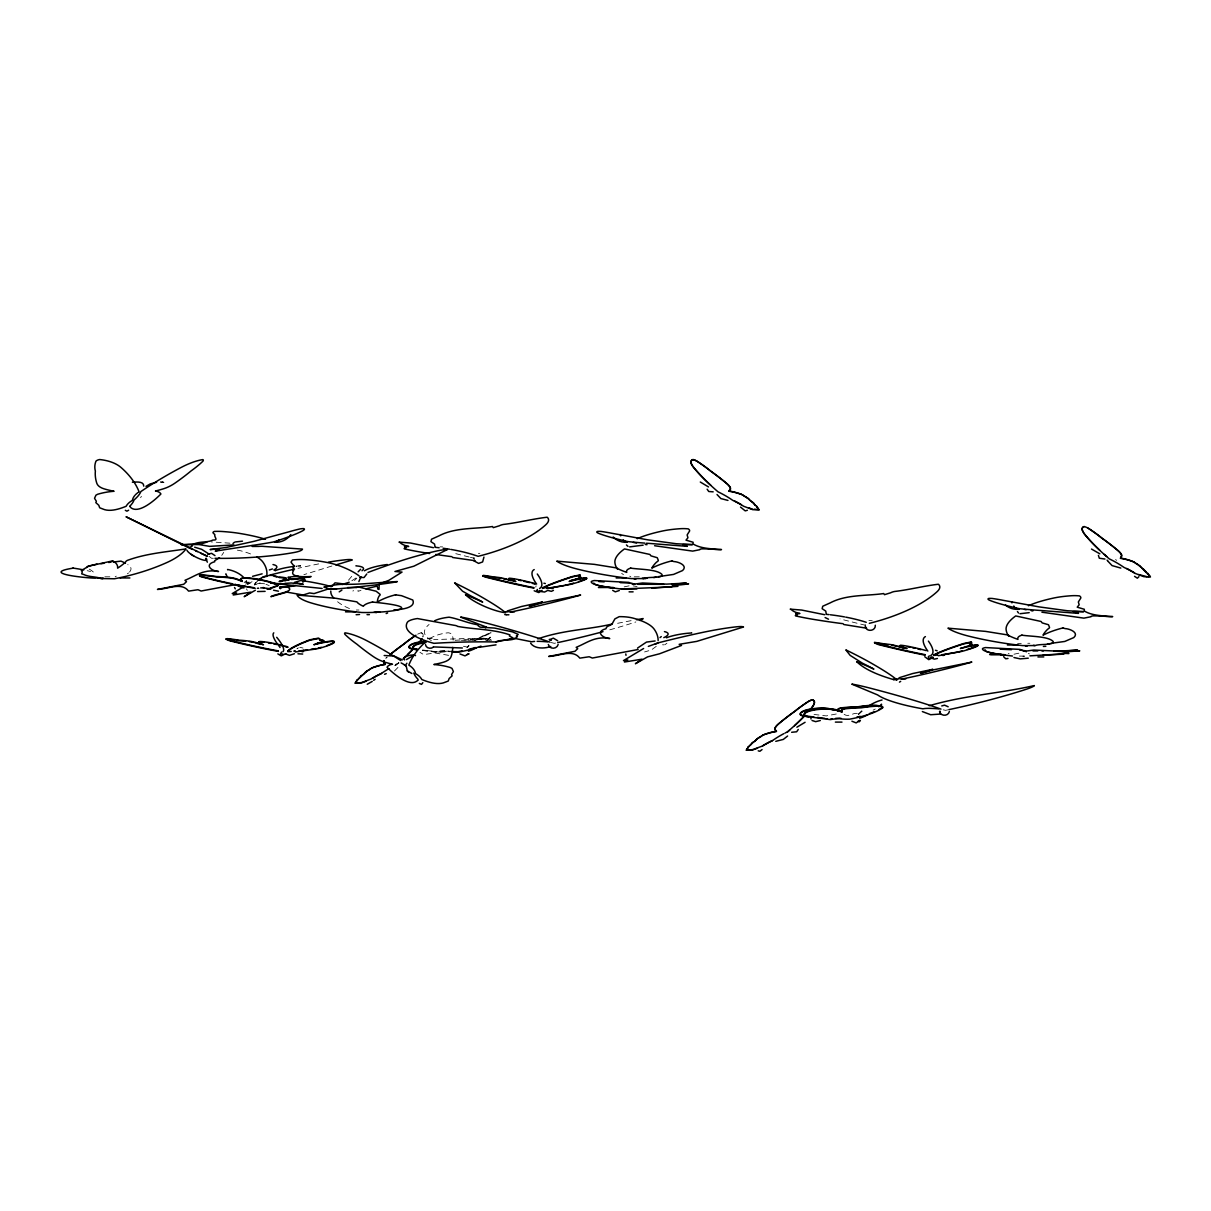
<?xml version="1.0" encoding="UTF-8"?>
<svg xmlns="http://www.w3.org/2000/svg" width="1211" height="1211" viewBox="0 0 1211 1211"><rect width="100%" height="100%" fill="white"/><g stroke="black" fill="none" stroke-linecap="round" stroke-linejoin="round"><path stroke-width="0.75" stroke-dasharray="5 3.75" d="M295.999 566.082L300.616 565.9L296.029 566.354M163.757 482.281L162.456 481.902M473.94 558.483L474.016 557.484M865.154 625.512L865.229 624.513M247.271 590.362L246.484 588.879M247.695 584.186L246.121 580.902M348.496 580.19L352.84 575.028M141.384 496.313L140.627 497.676M358.032 590.393L358.017 591.331L360.969 590.408M490.803 632.838L491.091 632.793A26.4 11.626 -36.8 0 0 476.604 639.484M535.792 587.063L536.11 585.806M666.898 643.283L664.884 644.706M656.256 646.356L651.367 649.959L644.585 651.942M245.621 584.217L248.588 582.718L252.463 584.353M354.46 580.538L356.776 578.222M469.035 645.841L467.128 647.416L468.687 645.493M488.729 639.09L490.213 637.077L486.58 640.377M858.342 714.445L863.958 709.646M297.649 648.294L298.315 647.824M221.734 555.365L223.732 552.398M394.468 671.015L399.872 665.475M861.732 710.857L858.554 714.505M399.07 662.886L395.24 664.476M1017.603 643.419L1021.267 643.419M474.424 640.71L488.941 633.126M297.8 648.294L296.907 648.793M351.841 580.765L356.14 577.874M116.301 576.164L115.151 576.769M246.287 581.068L244.153 582.385M476.74 639.68L490.985 633.081M247.755 584.247L252.418 581.477L245.076 582.809M427.438 638.878C429.057 636.759 434.295 639.62 433.099 639.136M260.153 582.93L254.143 584.837M356.306 610.011L358.956 610.011M352.84 591.013L353.642 590.68M634.246 576.814L640.967 576.814M104.842 576.814L111.654 576.814M463.465 646.265L467.824 647.234M868.923 620.486L872.223 620.728M331.859 566.021L303.9 574.665M617.61 623.302L631.733 620.532M814.049 714.445L826.296 715.913L838.678 713.521M1013.955 654.228L1020.298 652.88M629.084 585.852L622.06 587.29M664.082 644.857L662.493 644.782M229.939 543.179L211.229 541.892M299.753 647.279L303.038 648.052M1027.761 643.268L1029.88 643.268M478.39 553.336L479.844 553.336M448.57 655.333L435.097 652.971L423.623 654.576L419.929 652.32M160.412 481.842L162.471 482.25M160.457 482.175L161.986 482.22M440.062 546.842L442.651 546.903M161.956 481.872L163.863 482.417M162.94 482.129L163.818 482.387M426.287 650.413L438.972 652.033A21.647 5.601 0 0 1 448.433 651.14A15.032 3.89 0 0 0 449.962 651.336M422.472 649.959L435.158 651.563A21.647 5.601 0 0 1 444.619 650.685A15.032 3.89 0 0 0 449.432 651.14M422.472 650.352L435.158 651.972A21.647 5.601 0 0 1 444.619 651.094A15.032 3.89 0 0 0 449.432 651.533M422.745 650.474L439.048 652.562A21.647 5.601 0 0 1 448.509 651.669A15.032 3.89 0 0 0 449.266 651.775M633.111 585.852L637.062 586.548M490.319 640.407L467.976 638.469L433.629 639.605M269.13 585.534L265.981 584.353M1028.275 653.577L1029.456 653.879M264.619 583.793L260.047 583.263L254.34 584.989A93.383 16.787 -10.9 0 1 256.883 581.31M844.128 714.323C849.229 718.108 854.497 710.781 859.038 714.263M1009.157 653.849L1008.248 653.486M858.236 714.218L858.372 714.293A26.4 11.626 -36.8 0 1 861.899 711.054M630.81 576.769L629.705 576.164M1115.543 559.558L1116.678 560.33M490.273 637.319L490.319 637.349A26.4 11.626 -36.8 0 1 486.746 640.558M467.219 647.491L467.113 647.219A26.4 11.626 -36.8 0 1 468.869 645.66M247.453 582.279L248.164 584.02M300.6 565.794L300.54 565.915A23.69 5.313 -7.6 0 0 298.315 566.021M349.464 608.558A94.307 39.918 -8.3 0 1 337.324 601.534M258.806 588.274A15.032 2.694 10.9 0 1 257.186 588.334M254.461 584.777A93.383 16.787 -10.9 0 1 257.913 580.796M258.987 588.334A15.032 2.694 -10.9 0 1 257.05 588.395M258.806 587.88A15.032 2.694 10.9 0 1 257.186 587.94M246.317 580.75A26.4 18.286 4.5 0 1 247.937 584.096M129.501 572.046A94.307 21.026 7.7 0 0 130.985 569.109A44.307 9.885 7.7 0 0 127.745 564.568M128.548 572.954A94.307 21.026 7.7 0 1 127.367 573.817M89.205 569.109A52.103 11.626 7.7 0 1 93.656 572.364A38.752 8.644 7.7 0 0 87.222 570.699M209.019 556.364A209.215 40.326 -2 0 1 211.486 558.256A92.687 17.862 -2 0 0 214.983 558.316M429.602 638.697A31.486 17.257 -0.4 0 1 448.221 632.778A6.01 3.3 -0.4 0 1 451.975 634.382A50.196 27.505 -0.4 0 1 453.126 640.15M550.657 642.526A209.215 22.116 -13.7 0 1 554.244 643.329A92.687 9.794 -13.7 0 0 557.635 642.617M609.754 629.826A92.687 9.794 -13.7 0 0 634.64 622.348A21.828 2.301 -13.7 0 0 635.836 621.954M461.406 640.331A50.257 13.003 0 0 1 466.507 640.18A42.597 11.02 0 0 1 481.282 638.575A5.344 1.378 0 0 1 487.624 640.18M472.684 640.392A42.597 11.02 0 0 1 485.172 639.166A5.344 1.378 0 0 1 491.56 640.316M467.764 640.301A50.257 13.003 0 0 1 470.322 640.241A42.597 11.02 0 0 1 485.096 638.636A5.344 1.378 0 0 1 491.439 640.241M455.154 640.316A50.257 13.003 0 0 1 466.507 639.771A42.597 11.02 0 0 1 481.282 638.182A5.344 1.378 0 0 1 487.624 639.771M470.398 557.302A209.215 12.322 10.8 0 0 474.318 558.256A92.687 5.449 10.8 0 1 470.443 558.347M469.111 556.984A209.215 12.322 10.8 0 1 452.157 552.731M623.498 574.62A94.307 35.467 -14.6 0 1 621.667 573.378M394.877 665.687A27.384 7.084 -30 0 1 396.088 665.096A136.01 35.195 -30 0 0 398.586 662.947M417.644 634.186A6.01 1.559 -30 0 1 421.216 632.778A31.486 8.144 -30 0 1 422.911 636.971M385.809 658.254A14.108 3.648 -30 0 1 386.96 657.179M395.028 665.414A27.096 7.009 -30 0 1 396.239 664.824A134.588 34.831 -30 0 0 398.707 662.689M421.11 632.838A31.153 8.068 -30 0 1 422.775 636.986M386.067 658.057A13.957 3.618 -30 0 1 387.202 656.983M237.371 550.157A20.89 6.721 -0.9 0 1 241.413 550.975A66.711 21.465 -0.9 0 1 253.175 555.062M318.69 563.902A66.711 8.977 -13.2 0 0 308.502 566.006A158.823 21.359 -13.2 0 0 298.027 568.322M943.187 709.797A209.215 22.116 -13.7 0 1 945.458 710.357A92.687 9.794 -13.7 0 0 948.849 709.646M875.25 709.025A93.383 24.175 0 0 1 873.146 710.1M865.532 625.285A209.215 12.322 10.8 0 1 840.01 618.882M431.343 640.574A92.687 23.463 -3.2 0 1 429.072 624.482M1024.385 656.12L1019.284 656.074L1024.445 656.18"/><path stroke-width="1.5" d="M279.574 587.759L280.271 586.608L281.103 587.562L280.407 588.728L279.574 587.759L290.14 586.518A7.221 1.302 -10.9 0 0 295.317 585.564M691.738 632.944L691.753 632.975A23.69 5.313 -7.6 0 0 666.383 637.788M275.2 570.623L275.079 570.669A23.69 5.313 -7.6 0 1 293.683 566.476M404.519 659.95C401.658 656.256 413.829 653.713 415.54 655.62M514.478 611.918L508.938 611.888M616.172 577.965L625.815 577.935M905.767 678.962L900.151 678.932M1007.385 644.994L1017.83 645.024M129.88 577.965L120.146 577.935M364.45 570.729L364.511 570.759A23.69 5.177 -8.2 0 1 387.232 564.523L387.248 564.598M345.513 611.858L355.656 611.888M1098.407 555.38L1099.316 558.21L1104.962 559.043M756.92 506.773L758.661 509.498L754.15 509.225M504.73 611.888L507.56 611.888M895.943 678.962L898.774 678.932M227.562 569.715L227.607 569.473A26.4 18.286 4.5 0 1 243.85 577.647M360.666 577.859L360.802 577.057L358.88 581.568M384.175 655.514L394.075 656.029L402.385 659.889M272.99 564.538L272.99 564.538A23.69 5.313 -7.6 0 1 273.837 570.003M664.445 631.597L664.445 631.597A23.69 5.313 -7.6 0 1 663.795 637.652M422.836 682.686L421.549 684.366L419.309 683.443M625.784 653.955L626.011 655.302M406.23 666.126L404.202 664.778M798.261 729.476L796.656 731.777L791.646 732.277M860.4 720.515L859.295 721.771L857.993 721.317M366.782 573.984L364.011 577.556L360.242 577.344M279.953 647.537L280.029 647.234A26.4 7.19 41.7 0 1 273.792 632.838M286.735 586.76C297.921 591.437 274.64 593.859 270.901 596.69L286.901 592.134L303.144 594.995L309.622 592.951L314.043 593.587L328.105 589.046M537.275 589.454L537.154 590.453M539.803 590.468L538.501 591.498L537.154 590.484M496.026 644.842L479.178 647.31M558.165 644.479C557.332 648.233 552.019 649.565 549.506 646.644M949.379 711.508C948.364 716.488 940.538 716.473 939.524 711.493M143.746 486.141C144.003 480.994 135.829 482.039 132.377 482.235M360.636 577.692L361.287 577.269L359.955 577.057M232.981 543.497L234.45 542.24M859.84 720.303L856.222 722.906L851.923 721.226M406.896 663.234L406.079 664.43M944.429 655.06L942.9 655.56M469.126 653.849L467.052 654.53M355.792 682.187L360.984 676.026M747.005 749.215L748.459 746.915M465.751 594.949C474.969 603.759 495.541 611.706 505.471 612.705A94.307 7.538 25.9 0 0 480.706 596.493A44.307 3.542 25.9 0 0 454.609 582.839L462.572 591.21L470.973 595.994A52.103 4.163 25.9 0 1 482.689 602.064A38.752 3.103 25.9 0 0 466.629 595.191L465.448 594.737M856.979 661.948C865.986 670.606 881.623 676.147 894.021 679.734L893.324 679.25L896.912 680.037M542.104 590.378L538.789 592.573L534.187 590.786M933.318 657.406L928.761 659.647L924.75 656.74M708.526 486.943L700.291 482.023M1099.83 553.821L1091.505 549.052M358.138 571.819L360.636 569.291M747.369 510.27L745.219 510.875L740.526 507.091M1138.945 576.663L1137.371 578.192L1134.556 576.345M355.716 682.293L357.351 683.216L362.013 682.429L370.854 679.099A26.4 6.827 -30 0 1 381.586 673.301M746.93 749.321L748.565 750.245L753.227 749.458L762.067 746.127A26.4 6.827 -30 0 1 772.8 740.33L773.208 740.088A27.096 7.009 -30 0 1 783.82 733.669M341.88 590.135L339.201 591.846M537.275 573.999L537.275 573.999A26.4 9.794 39.3 0 1 539.546 588.47M282.874 654.031L280.452 654.001L281.558 652.048M128.638 510.209L126.883 511.193L125.323 510.27M549.506 639.756L553.336 638.136L557.696 640.755M468.294 653.985L465.009 655.878L459.983 653.955M285.796 653.637L281.285 655.878L277.834 653.879M787.604 736.031L783.305 739.421L775.767 741.329M752.198 743.054L748.383 746.839M364.223 673.543L365.571 672.196M755.437 740.572L756.784 739.225M358.91 678.508L363.663 674.149M750.124 745.537L752.803 742.525M932.637 657.043L931.698 657.406M660.01 637.622L661.282 636.577M225.836 573.863L225.897 573.817A26.4 18.286 4.5 0 0 227.607 577.299M900.681 681.384L899.455 682.111M357.729 679.386L356.685 680.446M747.898 747.475L748.943 746.415M276.698 637.304L276.698 637.304A26.4 7.19 41.7 0 1 282.905 651.73M433.523 646.916L462.36 647.991M363.164 674.527L364.708 673.18M754.377 741.556L755.921 740.209M146.001 486.353L150.315 483.87L156.613 482.296M365.101 672.544L366.206 671.621M756.315 739.573L757.42 738.649M762.052 749.579L759.872 751.274L758.207 750.835M547.296 590.696L544.587 592.028L541.12 591.573M553.442 590.378L551.399 591.331L548.447 590.605M372.231 681.415L367.251 684.245M425.515 644.63C425.818 648.188 430.98 649.429 433.371 647.037M537.79 638.893C562.933 629.977 589.091 629.538 611.827 624.104M928.398 641.103L928.398 641.103A26.4 9.794 39.3 0 1 930.759 655.499M1043.806 656.907L1037.933 656.952M387.596 612.993L386.158 613.553M369.31 669.759L370.687 668.714M760.523 736.788L761.901 735.743M941.749 705.937L944.55 705.165L948.168 706.77M365.737 671.969L366.751 671.212M756.951 738.998L758.767 737.726M637.501 648.097L646.492 642.087L655.121 640.967M255.354 590.257L244.183 596.69L250.798 592.134L233.239 594.995L236.599 592.951L232.24 593.587L244.652 586.124M294.409 653.728L289.459 655.363L285.433 653.895M373.654 680.325L375.107 679.295M361.06 675.889L362.134 675.117M752.273 742.918L753.348 742.146M302.689 654.031L297.951 653.804M552.912 588.485L551.686 588.531M366.297 671.56L367.554 670.697M757.511 738.589L759.539 737.242M370.263 669.032L371.641 668.109M761.477 736.061L762.854 735.138M752.833 742.525L754.862 741.177M269.372 569.972L272.445 568.943M367.1 671.03L368.326 670.213M643.631 648.506L623.453 660.616L627.813 659.98L624.452 662.023L642.012 659.178L635.397 663.734L647.567 656.877L659.541 653.789L681.505 645.448L679.174 644.328L696.764 641.376L743.509 627.01A20.89 2.816 -13.2 0 0 736.999 626.768A66.711 8.977 -13.2 0 0 699.716 633.035A158.823 21.359 -13.2 0 0 657.861 642.935L648.339 646.402M1045.835 646.311L1043.382 646.462M356.882 680.37L354.944 683.201L361.499 682.883L366.282 681.172M406.366 659.601L413.874 655.257M748.095 747.399L746.158 750.23L752.712 749.912L757.496 748.201M796.868 727.205L805.088 722.286M359.561 614.477L356.125 614.719M379.649 583.869L388.928 580.296L402.037 572.092L394.937 571.486L413.89 566.188L447.389 549.537A20.89 3.391 -16.4 0 0 436.883 550.975A66.711 10.838 -16.4 0 0 396.708 562.207A158.823 25.794 -16.4 0 0 367.962 572.47M367.872 670.546L369.749 669.426M759.085 737.575L760.962 736.455M207.732 554.229L211.577 553.336L214.983 555.622M937.435 658.481L934.347 659.132L931.426 658.088M550.415 640.089L551.247 640.044M252.599 576.315L262.136 573.832M371.217 668.411L372.685 667.579M762.43 735.44L763.899 734.608M620.153 534.581L620.244 534.551A18.437 9.688 -90 0 0 620.743 535.852M1011.503 601.685L1011.457 601.7A18.437 9.688 90 0 0 1011.957 602.881M219.509 557.681L214.65 560.769L214.741 561.722C204.038 564.508 211.032 571.077 218.54 571.486C203.766 568.761 195.925 575.876 184.95 580.296L186.494 581.643L183.754 584.262L157.46 589.424C167.935 589.136 181.574 581.734 188.583 591.119L197.983 589.727L201.132 591.013L235.933 584.519M654.909 644.358L657.951 642.98M929.261 705.71C966.242 695.023 997.516 693.873 1034.345 685.577A21.828 2.301 -13.7 0 1 1025.853 689.392A92.687 9.794 -13.7 0 1 948.849 709.646M508.908 614.794L506.183 614.794M1007.976 658.466L1005.705 658.769L1003.601 656.65M97.107 578.207L102.965 578.313M507.242 610.98L521.502 606.499L542.15 602.064M579.342 578.056L580.629 577.39A50.257 4.102 -14.3 0 0 579.569 576.587M630.628 568.126C640.014 569.548 657.028 569.2 662.023 574.483C663.643 578.767 647.794 576.36 643.919 578.57L631.37 578.57A94.307 20.723 8.1 0 1 577.45 569.109A44.307 9.733 8.1 0 1 556.727 561.132L594.359 564.356L616.187 567.868A4.965 1.09 8.1 0 1 618.079 568.822A52.103 11.444 8.1 0 0 626.753 572.364A38.752 8.522 8.1 0 1 629.992 568.337L630.795 568.08M372.292 667.882L373.594 667.231A46.154 11.943 -30 0 1 385.34 664.249L385.219 664.022A53.027 13.73 -30 0 1 383.902 661.766A13.957 3.618 -30 0 1 384.054 660.782M763.505 734.91L764.807 734.26A46.154 11.943 -30 0 1 776.554 731.277L776.433 731.05A53.027 13.73 -30 0 1 775.116 728.795A13.957 3.618 -30 0 1 779.051 723.467A95.866 24.81 -30 0 1 794.87 711.266A49.681 12.852 -30 0 1 808.433 701.457A5.949 1.544 -30 0 1 812.324 699.867A31.153 8.068 -30 0 1 811.718 707.648A134.588 34.831 -30 0 1 810.174 709.51M542.286 602.003L541.605 602.276A38.752 1.816 -14.8 0 1 529.237 606.287A52.103 2.437 -14.8 0 0 542.604 602.745L580.629 595.055A44.307 2.074 -14.8 0 1 550.309 603.033A94.307 4.405 -14.8 0 1 510.739 611.979M899.031 677.782L912.716 673.528L932.818 669.305A38.752 1.816 -14.8 0 1 920.451 673.316A52.103 2.437 -14.8 0 0 933.802 669.774L971.843 662.084A44.307 2.074 -14.8 0 1 941.522 670.061A94.307 4.405 -14.8 0 1 901.953 679.008M384.553 674.285L386.233 673.664M280.498 581.477L285.115 579.751A7.811 1.408 -10.9 0 0 285.539 578.374A50.257 9.037 -10.9 0 0 279.075 577.571M550.763 646.477C544.541 648.733 534.656 649.051 530.615 643.208M189.249 547.69L192.216 546.055L191.55 545.601C196.787 540.727 207.777 543.043 212.742 540.106C219.252 540.394 213.772 537.139 214.831 534.611L213.454 533.309A22.04 3.436 0.6 0 1 214.317 531.432A11.383 1.771 0.6 0 1 222.415 531.508A49.045 7.644 0.6 0 1 240.202 533.506A136.782 21.344 0.6 0 1 265.497 539.304M269.871 588.304L277.531 585.534A7.221 1.302 10.9 0 0 276.138 583.899A22.842 4.102 10.9 0 0 244.804 577.768A19.588 3.527 10.9 0 0 241.64 580.629M1022.008 635.109L1021.191 635.381A38.752 8.522 8.1 0 0 1017.967 639.393A52.103 11.444 8.1 0 1 1009.293 635.851A4.965 1.09 8.1 0 0 1007.401 634.897L985.572 631.385L947.941 628.161A44.307 9.733 8.1 0 0 968.664 636.138A94.307 20.723 8.1 0 0 1022.584 645.599L1035.193 645.569C1039.568 643.616 1054.191 645.614 1053.237 641.512C1048.242 636.229 1031.227 636.577 1021.842 635.169M578.177 578.464L570.744 580.599M342.153 584.504L349.192 582.234M265.118 591.362L257.58 591.543M968.467 645.796L971.843 644.419A50.257 4.102 -14.3 0 0 970.193 643.556A42.597 3.482 -14.3 0 0 971.207 641.951L963.532 643.556A93.383 7.629 -14.3 0 0 933.711 654.924M278.454 591.18L273.55 590.211M506.334 614.567L504.745 614.567M96.986 564.084L87.888 566.264L86.632 567.49M111.2 562.025L108.748 562.51M335.841 564.947L352.295 559.982A20.89 2.816 -13.2 0 0 345.786 559.739A66.711 8.977 -13.2 0 0 328.469 562.131M316.873 643.404L321.43 642.027A7.811 0.939 -13.4 0 0 323.791 640.649A50.257 6.025 -13.4 0 0 319.734 639.771A42.597 5.101 -13.4 0 0 318.19 638.182L309.94 639.771A93.383 11.202 -13.4 0 0 287.673 651.14M112.456 560.814L113.334 561.268A38.752 14.789 -14.1 0 1 117.603 568.141A52.103 19.891 -14.1 0 0 125.55 562.071A4.965 1.892 -14.1 0 1 127.231 560.436C146.001 553.472 166.285 551.959 185.934 548.916A44.307 16.909 -14.1 0 1 166.846 562.555A94.307 35.997 -14.1 0 1 114.424 578.767L100.513 578.54M287.416 586.396L289.823 585.7M962.2 650.928L958.325 651.912M820.316 720.53L815.639 721.65L812.036 720.484M646.992 578.328L642.859 578.343M495.95 641.8C502.065 638.818 514.857 641.936 517.46 636.275L516.31 636.063L518.217 634.367L512.525 631.885L494.603 628.085L480.146 627.116L478.073 625.663A5.661 1.438 -3.2 0 0 475.999 624.467C466.613 622.636 457.486 618.624 449.054 617.186A21.828 5.525 -3.2 0 0 434.643 620.804M658.421 576.633L673.558 574.423L682.565 570.548C688.211 565.476 678.13 561.647 673.861 561.571L671.772 560.89M940.523 714.051L930.684 714.732L922.358 711.568M395.83 594.737L394.059 595.191A38.752 16.409 -8.3 0 0 377.393 602.064A52.103 22.055 -8.3 0 1 379.119 595.994A4.965 2.104 -8.3 0 0 380.103 594.359L376.106 591.21L357.623 586.805M672.12 560.814L670.319 561.268A38.752 14.577 -14.6 0 0 651.806 568.141A52.103 19.603 -14.6 0 1 656.604 562.071A4.965 1.862 -14.6 0 0 658.345 560.436L657.27 557.711L650.988 555.879L649.838 554.441L624.498 548.916A44.307 16.666 -14.6 0 0 614.9 562.555A94.307 35.467 -14.6 0 0 617.459 569.155M1063.334 627.843L1061.532 628.297A38.752 14.577 -14.6 0 0 1043.019 635.169A52.103 19.603 -14.6 0 1 1047.818 629.099A4.965 1.862 -14.6 0 0 1049.559 627.465L1048.484 624.74L1042.202 622.908L1041.051 621.47L1015.711 615.945A44.307 16.666 -14.6 0 0 1006.114 629.584A94.307 35.467 -14.6 0 0 1008.672 636.184M103.404 578.298L101.906 578.707M1064.969 651.927L1079.788 650.837L1064.984 651.488M285.478 580.553L290.292 578.419L287.961 577.299L298.012 575.952M619.29 590.529L615.279 591.846L612.675 590.347M1028.275 658.178L1020.298 658.875L1013.955 657.528M372.655 602.003L371.459 602.276A38.752 9.582 4.5 0 0 363.33 606.287A52.103 12.882 4.5 0 1 357.533 602.745A4.965 1.226 4.5 0 0 356.473 601.791L335.81 598.279L297.073 595.055A44.307 10.96 4.5 0 0 311.499 603.033A94.307 23.312 4.5 0 0 361.62 612.494C386.839 613.099 431.449 607.801 372.428 602.064M365.858 588.849L377.181 586.079L377.923 589.151L378.998 589.424L379.194 584.262M957.099 652.184L942.037 654.727M1047.348 644.131L1049.634 643.662M292.79 579.448C337.854 572.197 284.661 582.37 293.713 570.381L292.562 569.685L293.622 568.337C291.745 566.703 296.771 566.672 293.138 564.947L291.003 562.146L292.441 559.982A20.89 5.51 -0.8 0 1 306.777 559.739A66.711 17.575 -0.8 0 1 339.973 566.006A158.823 41.855 -0.8 0 1 359.107 575.891M653.773 577.571L656.135 577.102M564.765 585.367L570.986 583.899A22.842 1.862 -14.3 0 0 573.666 583.127M235.434 541.938L242.488 541.166M638.121 649.505L592.346 658.042L589.197 656.756L579.797 658.148C572.788 648.763 559.149 656.165 548.674 656.453L574.968 651.291L577.708 648.672L576.164 647.325C587.138 642.905 594.979 635.805 609.754 638.515C602.245 638.106 595.252 631.536 605.954 628.751C605.909 625.224 612.554 626.072 612.948 622.393L614.885 618.897L619.215 616.656A20.89 6.721 -0.9 0 1 632.626 618.004A66.711 21.465 -0.9 0 1 654.212 629.236A158.823 51.119 -0.9 0 1 658.133 640.664M637.819 584.292L663.704 584.308M929.382 655.847C926.112 657.21 931.304 660.328 931.017 656.831M112.638 560.89L88.842 566.097L81.304 570.548L82.318 571.774L81.712 573.847L83.544 574.423C88.978 577.132 94.942 576.436 100.967 578.328M73.235 568.126C38.843 573.499 87.722 578.192 95.76 578.177M547.13 588.304L563.796 585.534M547.13 588.713L570.986 584.292A22.842 1.862 -14.3 0 0 585.927 578.162A19.588 1.605 -14.3 0 0 569.125 581.462L580.629 577.798A50.257 4.102 -14.3 0 0 578.979 576.92A42.597 3.482 -14.3 0 0 579.993 575.316L572.319 576.92A93.383 7.629 -14.3 0 0 542.498 588.289M938.343 655.741L962.2 651.321A22.842 1.862 -14.3 0 0 977.141 645.206A19.588 1.605 -14.3 0 0 960.338 648.49L971.843 644.827A50.257 4.102 -14.3 0 0 970.193 643.949A42.597 3.482 -14.3 0 0 971.207 642.345L963.532 643.949A93.383 7.629 -14.3 0 0 933.711 655.318M113.183 562.025L120.964 561.132A44.307 9.885 7.7 0 1 125.444 563.191M100.952 563.751L103.949 563.266M841.978 722.104L835.378 722.104M298.754 651.064L307.503 649.807M311 649.308L314.497 648.793A7.221 0.863 -13.4 0 0 316.192 648.521M1029.214 612.66L1019.995 613.72M1050.8 643.359L1064.772 641.452L1073.779 637.576C1079.425 632.505 1069.343 628.676 1065.074 628.6L1062.986 627.934M279.892 587.274L290.292 586.003A7.221 1.302 -10.9 0 0 293.546 585.473M271.052 588.864L267.586 589.303A21.647 3.89 -10.9 0 0 266.935 588.97M206.99 542.044L201.435 543.845L181.226 544.617A8.008 1.256 0.6 0 0 188.386 544.617A53.98 8.416 0.6 0 0 190.763 544.587A41.129 6.418 0.6 0 1 199.073 544.572L209.579 546.358L233.89 544.92M346.74 584.308C363.694 584.368 373.624 582.718 397.329 581.568A13.926 0.893 -6.6 0 1 391.168 582.748A44.474 2.876 -6.6 0 1 363.996 586.26A105.887 6.827 -6.6 0 1 336.461 588.97L329.846 589.091L323.867 587.123C332.359 585.322 337.839 583.974 346.815 584.368L335.023 582.839A44.307 18.755 -8.3 0 0 332.283 586.381M636.502 619.729L643.132 618.549A21.828 2.301 -13.7 0 1 639.832 620.471M379.86 612.085L375.501 612.221L376.424 612.645M1032.953 650.928L1037.812 650.913M645.266 578.707L644.661 578.298M1062.758 651.609L1054.07 651.109M643.707 578.54L642.163 578.298M1034.921 645.569L1033.377 645.327M1029.925 655.847L1062.789 653.91L1061.79 653.592L1068.041 653.032L1063.303 651.563L1063.924 651.094L1077.623 650.125L1057.778 651.17L1033.77 650.035L1024.506 651.306L1020.025 649.414L985.497 647.567A13.926 2.104 0.2 0 0 982.454 648.914A44.474 6.721 0.2 0 0 991.9 652.926A105.887 16.015 0.2 0 0 1012.472 656.029M369.416 614.643L367.024 614.643M671.545 584.58L688.575 583.808C674.466 586.079 675.723 584.035 671.575 586.881L621.258 589A105.887 16.015 0.2 0 1 600.686 585.897A44.474 6.721 0.2 0 1 591.24 581.885A13.926 2.104 0.2 0 1 594.283 580.538L628.812 582.385L633.292 584.277L642.557 582.991L666.565 584.126L686.41 583.096L672.044 584.338L677.918 586.351L651.836 588.152M636.91 588.909L621.258 588.97M375.516 612.463L374.063 612.221M1043.049 655.181L1063.561 654.152C1062.516 652.26 1075.141 655.075 1064.938 652.093M633.111 591.846L629.084 591.846M1041.96 650.882L1043.473 650.882M485.732 627.904L483.689 626.662L486.459 627.116L460.558 617.095L461.512 617.186A21.828 1.529 14.5 0 1 477.694 620.804A92.687 6.494 14.5 0 1 549.794 642.087M347.618 587.547L356.745 587.547M598.401 587.547L613.371 587.456M990.659 654.485L1001.482 654.485M989.614 654.576L1004.237 654.576M634.231 579.07L635.926 579.085M1025.445 646.099L1027.14 646.114M643.162 545.162L629.659 546.888M1011.473 649.686L1000.18 649.202M598.764 581.537L604.183 581.87M629.629 583.066L620.259 582.642M1019.738 650.05L1025.354 650.776L1026.232 651.866M404.489 664.763L401.129 662.917M322.126 588.47L270.477 583.096L286.19 584.126L284.797 583.414L291.321 582.991L303.219 584.277L294.455 582.385L300.646 580.553A13.926 1.029 7.6 0 1 309.955 581.885A44.474 3.285 7.6 0 1 328.575 585.897A105.887 7.811 7.6 0 1 331.254 586.745M327.742 588.879L336.522 589A105.887 7.811 7.6 0 0 336.143 588.773M543.906 583.233L545.328 583.52M417.038 649.263L413.42 648.793A7.221 1.877 0 0 1 409.076 647.158A22.842 5.919 0 0 1 424.728 641.315M417.038 649.656L413.42 649.202A7.221 1.877 0 0 1 409.076 647.552A22.842 5.919 0 0 1 413.133 643.964M813.883 716.973L804.634 715.822A7.221 1.877 0 0 1 800.289 714.187A22.842 5.919 0 0 1 821.709 708.057A19.588 5.071 0 0 1 835.454 710.115M817.501 717.442L824.752 718.365M752.47 509.225L749.185 507.939M1148.709 576.739L1149.678 576.088M393.726 610.056C399.494 609.527 416.357 608.482 412.815 600.035L401.507 595.676L395.482 594.828M72.872 568.08L74.719 568.337A38.752 8.644 7.7 0 1 83.786 569.942M654.606 545.737L692.662 551.111L699.746 549.718A3.572 0.817 1.2 0 1 703.652 548.855A41.129 9.491 1.2 0 1 711.962 549.173A53.98 12.458 1.2 0 0 714.339 549.31A8.008 1.847 1.2 0 0 721.499 549.567C710.918 548.765 700.579 548.583 693.025 543.936L693.116 542.256L686.001 540.151L687.954 537.745L687.121 534.944L689.165 531.69A22.04 5.086 1.2 0 0 688.272 528.874A11.383 2.634 1.2 0 0 680.188 528.707A49.045 11.323 1.2 0 0 662.417 531.024A136.782 31.577 1.2 0 0 637.183 538.713M824.691 614.719L801.727 610.072L790.223 609.148L791.494 609.723C792.055 610.616 795.839 612.887 799.911 613.493L795.672 613.75L797.534 614.567C796.535 615.385 793.689 615.491 796.49 616.127A21.828 1.287 10.8 0 0 814.488 619.548A92.687 5.449 10.8 0 0 843.144 623.71M433.477 547.69L410.514 543.028L399.009 542.119L400.281 542.695C400.917 543.648 404.716 545.873 408.697 546.449L404.459 546.721L406.321 547.539C405.322 548.356 402.476 548.462 405.276 549.098A21.828 1.287 10.8 0 0 423.275 552.519A92.687 5.449 10.8 0 0 429.633 553.518M550.929 639.983L549.31 639.393M631.779 583.308L634.67 584.186M503.307 578.691L506.667 579.448M194.653 547.19L201.677 549.325L209.261 554.229M896.14 646.068L892.719 645.402A50.257 4.102 14.3 0 0 891.917 645.296M514.236 638.303L531.765 641.8A209.215 14.668 14.5 0 1 534.626 641.421M843.81 624.528L866.576 628.191L865.562 627.116M452.596 557.484L473.213 560.436L478.602 563.403L482.629 561.934L483.946 557.09M713.173 491.833L708.738 491.499L707.133 489.199M935.467 650.292L937.147 650.791M897.881 646.477L903.951 648.157M1138.658 574.514L1147.15 576.739M507.863 579.751L511.118 580.674M260.516 644.388L255.975 643.011A7.811 0.939 13.4 0 0 254.794 642.708M727.947 500.415L720.848 498.554L717.033 494.527M242.321 581.053L236.16 578.767A7.811 1.408 10.9 0 0 229.197 577.39A50.257 9.037 10.9 0 0 216.436 576.512A42.597 7.66 10.9 0 0 201.874 574.922A5.344 0.954 10.9 0 0 201.768 576.512A93.383 16.787 10.9 0 0 221.946 581.537M1120.841 568.08L1112.061 565.582L1108.247 561.556M856.661 661.766L857.842 662.22A38.752 3.103 25.9 0 1 873.903 669.093A52.103 4.163 25.9 0 0 862.187 663.038L850.167 655.393L845.823 649.868A44.307 3.542 25.9 0 1 871.92 663.522A94.307 7.538 25.9 0 1 896.685 679.734M1133.102 561.677L1132.194 561.329A46.639 12.08 30 0 0 1120.311 558.316L1120.447 558.089A53.572 13.866 30 0 0 1121.764 555.804A14.108 3.648 30 0 0 1117.798 550.415A96.865 25.068 30 0 0 1101.813 538.078A50.196 12.988 30 0 0 1088.114 528.178A6.01 1.559 30 0 0 1084.178 526.573A31.153 8.068 30 0 0 1082.997 531.599M252.266 545.571L252.236 546.449L258.67 546.418A5.661 1.09 -2 0 1 264.074 546.449L302.508 549.098A21.828 4.208 -2 0 1 293.985 552.519A92.687 17.862 -2 0 1 214.983 558.316M825.1 617.549L828.521 619.199M1134.177 562.207L1131.801 561.026A46.154 11.943 30 0 0 1120.886 558.15M741.495 494.33L743.902 495.799M742.964 495.178L740.587 493.982A46.154 11.943 30 0 0 728.84 491.015L728.961 490.788A53.027 13.73 30 0 0 730.278 488.533A13.957 3.618 30 0 0 726.343 483.204A95.866 24.81 30 0 0 710.524 470.988A49.681 12.852 30 0 0 696.961 461.179A6.01 1.559 30 0 0 692.964 459.544A31.486 8.144 30 0 0 693.57 467.401A136.01 35.195 30 0 0 718.093 491.863A27.384 7.084 30 0 1 732.488 500.173L732.897 500.431A26.672 6.903 30 0 1 743.736 506.289L752.667 509.649L759.236 509.967L756.451 506.137M1135.646 563.221L1137.523 564.341M744.432 496.192L747.081 497.797M746.309 497.312L743.493 495.481M186.903 550.218C189.491 555.758 210.85 564.538 206.097 558.195M627.994 546.388L626.435 544.95M302.099 651.79L303.416 651.533L303.371 650.246M406.23 666.201L407.32 670.909L411.861 673.483M1137.068 564.008L1141.171 567.323M1141.731 567.944L1149.602 575.982M750.517 500.915L753.121 502.656M1133.753 561.889L1135.116 562.827M1137.84 564.477L1139.642 565.764M746.627 497.449L747.883 498.326M191.232 554.35L193.821 556.076M1143.26 568.898L1146.484 572.303M747.414 497.978L748.443 498.735M754.725 504.851L756.996 506.576M1134.707 562.51L1136.085 563.539M1107.081 560.148L1107.929 561.011M1018.557 613.023L1017.437 611.54M207.353 562.176L205.628 558.619M753.726 503.186L749.473 499.931M747.974 498.387L749.079 499.31M881.351 704.212L881.638 704.333A26.4 11.626 -36.8 0 1 879.776 705.937M1142.23 568.322L1139.823 565.976M235.297 588.849L234.54 587.517M407.32 670.909L408.425 671.999M1147.665 573.166L1150.45 576.996L1143.88 576.678L1134.949 573.318A26.672 6.903 30 0 0 1124.111 567.459L1123.702 567.202A27.384 7.084 30 0 0 1109.306 558.892A136.01 35.195 30 0 1 1084.784 534.429A31.153 8.068 30 0 1 1083.497 532.492M413.723 673.059L413.95 673.301A26.4 8.129 28.4 0 0 417.795 679.099L418.158 680.113L416.751 681.172C408.758 686.985 393.257 673.588 387.036 667.231A46.154 14.214 28.4 0 1 392.485 664.249L391.698 664.022A53.027 16.333 28.4 0 1 383.66 661.766A13.957 4.299 28.4 0 1 373.094 656.438A95.866 29.533 28.4 0 1 356.957 644.237A49.681 15.304 28.4 0 1 344.999 634.428A5.949 1.832 28.4 0 1 345.105 632.838A31.153 9.597 28.4 0 1 366.661 640.619A134.588 41.462 28.4 0 1 400.735 660.57M755.27 505.259L753.666 503.322M748.61 498.947L749.957 500.294M753.197 502.792L754.665 504.593M549.567 646.719L548.311 644.464M474.349 560.087C476.68 561.934 472.426 560.224 474.409 560.451M882.047 699.988L882.047 699.988A26.4 11.626 -36.8 0 0 867.818 706.513M355.943 565.764L355.973 565.87A23.69 5.177 -8.2 0 1 361.983 570.759M940.039 711.16L940.372 712.038M865.275 626.329C866.032 632.293 875.841 631.325 875.311 625.224M810.992 716.897L810.992 719.016M279.03 539.849A18.437 11.156 90 0 1 274.564 542.24A18.437 18.392 90 0 0 290.852 534.611M333.888 598.234A94.307 39.918 -8.3 0 1 332.495 596.493A44.307 18.755 -8.3 0 1 330.785 591.059M260.683 587.94A15.032 2.694 10.9 0 0 260.925 587.835A21.647 3.89 10.9 0 1 263.68 588.001M255.264 588.289A93.383 16.787 10.9 0 1 201.768 576.92A5.344 0.954 10.9 0 1 201.874 575.316A42.597 7.66 10.9 0 1 216.436 576.92A50.257 9.037 10.9 0 1 229.197 577.798A7.811 1.408 10.9 0 1 236.16 579.161L242.321 581.462A19.588 3.527 10.9 0 1 244.804 578.162A22.842 4.102 10.9 0 1 276.138 584.292A7.221 1.302 10.9 0 1 277.531 585.942L269.871 588.713A21.647 3.89 10.9 0 0 264.407 588.062M303.492 579.327A22.842 4.102 -10.9 0 0 299.132 578.752A19.588 3.527 -10.9 0 0 291.17 579.524M304.688 580.16A22.842 4.102 -10.9 0 1 304.733 580.69M280.604 581.613A19.588 3.527 -10.9 0 1 282.314 581.204M284.07 580.811A19.588 3.527 -10.9 0 1 289.399 579.797M274.095 576.269A42.597 7.66 -10.9 0 1 276.502 576.966M262.787 577.511A5.344 0.954 -10.9 0 1 263.332 577.284M263.983 577.057A5.344 0.954 -10.9 0 1 267.177 576.269M259.321 579.721A93.383 16.787 -10.9 0 1 260.955 578.631M302.811 582.113A22.842 4.102 -10.9 0 0 299.299 578.222A19.588 3.527 -10.9 0 0 279.12 581.522L285.281 579.221A7.811 1.408 -10.9 0 0 285.705 577.844A50.257 9.037 -10.9 0 0 277.622 576.981A42.597 7.66 -10.9 0 0 271.673 575.376A5.344 0.954 -10.9 0 0 262.954 576.981A93.383 16.787 -10.9 0 0 258.079 580.266M253.75 587.653A93.383 16.787 10.9 0 1 247.695 586.639M246.181 586.381A93.383 16.787 10.9 0 1 241.61 585.564M240.096 585.276A93.383 16.787 10.9 0 1 237.038 584.701M232.482 583.793A93.383 16.787 10.9 0 1 229.454 583.172M227.94 582.839A93.383 16.787 10.9 0 1 223.445 581.87M262.969 587.532A21.647 3.89 10.9 0 1 263.68 587.592M243.956 587.956A26.4 18.286 4.5 0 1 235.176 584.383M135.178 495.042A27.384 15.001 0.4 0 0 132.438 500.173L132.287 500.431A26.672 14.608 0.4 0 0 126.111 506.289C119.238 509.104 109.611 512.162 102.723 508.953L99.68 507.787L98.787 505.259L95.851 502.656L96.38 501.293L94.534 498.326L95.941 495.178L97.591 494.285A46.639 25.552 0.4 0 1 114.106 491.272L113.198 491.06A53.572 29.352 0.4 0 1 103.858 488.775A14.108 7.735 0.4 0 1 96.85 483.386A96.865 53.072 0.4 0 1 95.366 471.049A50.196 27.505 0.4 0 1 95.972 461.149A6.01 3.3 0.4 0 1 99.726 459.544A31.486 17.257 0.4 0 1 120.933 467.401A136.01 74.522 0.4 0 1 139.098 491.863A27.384 15.001 0.4 0 0 138.205 492.453M135.844 494.36A27.384 15.001 0.4 0 1 137.358 493.059M192.534 549.431A209.215 1.514 25.8 0 0 187.75 547.296L126.035 516.764L207.444 556.318A209.215 1.514 25.8 0 0 201.041 553.351M195.607 550.838A209.215 1.514 25.8 0 1 197.302 551.626M424.894 642.526A136.01 74.522 -0.4 0 0 408.834 665.096A27.384 15.001 -0.4 0 1 415.509 673.422L415.661 673.664A26.672 14.608 -0.4 0 1 421.837 679.522C428.694 682.353 438.321 685.411 445.209 682.187L448.267 681.036L449.16 678.508L452.097 675.889L451.567 674.527L453.414 671.56L452.006 668.411L450.341 667.533A46.639 25.552 -0.4 0 0 433.841 664.521L434.749 664.294A53.572 29.352 -0.4 0 0 444.089 662.008A14.108 7.735 -0.4 0 0 451.097 656.634A96.865 53.072 -0.4 0 0 452.702 647.385M291.185 651.442A15.032 1.801 -13.4 0 1 287.673 651.548A93.383 11.202 -13.4 0 1 309.94 640.18L318.19 638.575A42.597 5.101 -13.4 0 1 319.734 640.18A50.257 6.025 -13.4 0 1 323.791 641.058A7.811 0.939 -13.4 0 1 321.43 642.42L313.831 644.721A19.588 2.346 -13.4 0 1 332.283 641.421A22.842 2.74 -13.4 0 1 321.944 647.552A7.221 0.863 -13.4 0 1 314.497 649.202L295.257 651.972A21.647 2.604 -13.4 0 0 294.954 651.321M293.789 651.094A21.647 2.604 -13.4 0 1 294.091 651.124M278.424 651.397A93.383 11.202 13.4 0 1 229.621 640.77L226.048 639.272L227.274 639.166A42.597 5.101 13.4 0 1 234.964 640.074M263.862 642.299A22.842 2.74 13.4 0 0 260.229 642.012A19.588 2.346 13.4 0 0 260.653 644.07M268.494 642.965A22.842 2.74 13.4 0 1 271.097 643.419M273.822 643.949A22.842 2.74 13.4 0 1 276.653 644.54M279.514 645.206A22.842 2.74 13.4 0 1 282.36 645.902M285.16 646.629A22.842 2.74 13.4 0 1 287.87 647.385M249.239 641.633A7.811 0.939 13.4 0 1 253.599 642.435M245.591 641.209A50.257 6.025 13.4 0 0 239.415 640.77A42.597 5.101 13.4 0 0 237.144 640.392M278.318 650.882A93.383 11.202 13.4 0 1 229.53 640.241L225.973 638.848L227.184 638.636A42.597 5.101 13.4 0 1 239.309 640.241A50.257 6.025 13.4 0 1 249.148 641.103A7.811 0.939 13.4 0 1 255.869 642.481L263.468 644.782A19.588 2.346 13.4 0 1 260.138 641.482A22.842 2.74 13.4 0 1 287.764 646.856M294.954 650.913A21.647 2.604 -13.4 0 1 295.272 651.155M321.339 647.325A7.221 0.863 -13.4 0 1 318.099 648.142M326.698 645.645A22.842 2.74 -13.4 0 0 332.283 641.028A19.588 2.346 -13.4 0 0 320.87 642.708M317.358 643.465A19.588 2.346 -13.4 0 1 319.129 643.086M602.987 631.688A92.687 9.794 -13.7 0 1 557.635 642.617M537.139 641.33A209.215 14.668 14.5 0 1 547.629 641.875M414.964 643.359A22.842 5.919 0 0 1 417.068 642.829M419.43 642.375A22.842 5.919 0 0 1 424.728 641.709M452.49 652.078A15.032 3.89 0 0 0 458.454 652.139A93.383 24.175 0 0 0 480.994 646.114M417.311 649.777A7.221 1.877 0 0 1 412.966 648.142A22.842 5.919 0 0 1 425.878 642.587M457.516 651.639A15.032 3.89 0 0 1 453.247 651.594M451.582 651.488A15.032 3.89 0 0 1 450.764 651.427M475.333 647.507A93.383 24.175 0 0 1 469.02 649.278M462.072 650.882A93.383 24.175 0 0 1 458.379 651.609M417.235 649.263A7.221 1.877 0 0 1 413.799 648.445A136.01 35.195 -30 0 1 407.774 654.5M413.496 648.294A7.221 1.877 0 0 1 412.89 647.613A22.842 5.919 0 0 1 425.803 642.057M476.634 647.643A26.4 11.626 -36.8 0 1 468.4 651.215M593.829 583.066A44.474 5.873 -0.2 0 0 601.822 586.26A105.887 14.002 -0.2 0 0 614.144 588.152M451.93 556.682A92.687 5.449 10.8 0 1 435.703 554.441M439.124 547.75A209.215 79.865 -13 0 0 435.052 547.296L434.567 544.087L430.934 541.65L431.51 539.213L438.866 535.913C455.048 527.3 475.227 529.04 492.483 526.528L493.286 527.648L499.416 525.771A5.661 2.165 -13 0 1 504.715 524.287C518.898 522.516 533.37 518.808 547.19 517.218A21.828 8.326 -13 0 1 545.949 524.605A92.687 35.376 -13 0 1 478.103 556.318A209.215 79.865 -13 0 0 450.84 549.431M443.105 548.25A209.215 79.865 -13 0 1 449.584 549.219M740.981 494.285A46.639 12.08 30 0 0 729.098 491.272L729.234 491.06A53.572 13.866 30 0 0 730.551 488.775A14.108 3.648 30 0 0 726.585 483.386A96.865 25.068 30 0 0 710.6 471.049A50.196 12.988 30 0 0 696.9 461.149A5.949 1.544 30 0 0 693.07 459.605A31.153 8.068 30 0 0 693.676 467.37A134.588 34.831 30 0 0 710.766 485.233M734.547 500.991A26.4 6.827 30 0 1 741.404 504.699M546.645 587.94A15.032 1.226 -14.3 0 0 547.266 587.835A21.647 1.771 -14.3 0 1 547.66 587.94M533.96 588.137A93.383 7.629 14.3 0 1 487.019 577.511L482.659 576.012L486.898 576.981A93.383 7.629 14.3 0 0 533.854 587.623M514.191 579.327A22.842 1.862 14.3 0 0 509.483 578.752A19.588 1.605 14.3 0 0 510.664 580.099M518.686 580.16A22.842 1.862 14.3 0 1 521.23 580.69M523.924 581.28A22.842 1.862 14.3 0 1 529.555 582.642M532.416 583.369A22.842 1.862 14.3 0 1 535.217 584.126M493.694 577.511A50.257 4.102 14.3 0 1 500.718 578.252M492.665 577.314A42.597 3.482 14.3 0 0 483.356 575.906L483.234 575.376A42.597 3.482 14.3 0 1 493.573 576.981A50.257 4.102 14.3 0 1 501.384 577.844L515.871 581.522A19.588 1.605 14.3 0 1 509.362 578.222A22.842 1.862 14.3 0 1 535.095 583.596M546.645 587.532A15.032 1.226 -14.3 0 1 544.133 587.88M542.498 587.88A93.383 7.629 -14.3 0 1 572.319 576.512L579.993 574.922A42.597 3.482 -14.3 0 1 579.554 576.148M578.51 581.643A22.842 1.862 -14.3 0 0 585.927 577.768A19.588 1.605 -14.3 0 0 579.085 578.813M570.881 580.629A19.588 1.605 -14.3 0 1 572.621 580.205M575.982 579.448A19.588 1.605 -14.3 0 1 577.571 579.115M536.64 584.096A26.4 9.794 39.3 0 1 534.202 569.579M372.367 678.357A26.672 6.903 -30 0 1 381.283 673.664L381.995 673.059A27.096 7.009 -30 0 1 388.958 668.654M373.2 667.533A46.639 12.08 -30 0 1 379.588 665.596M380.572 665.354A46.639 12.08 -30 0 1 385.068 664.521L384.947 664.294A53.572 13.866 -30 0 1 383.63 662.008A14.108 3.648 -30 0 1 383.963 660.616M405.594 656.589A136.01 35.195 -30 0 1 403.339 658.693M420.611 640.634A31.486 8.144 -30 0 0 422.018 638.697A31.153 8.068 -30 0 1 420.505 640.619A134.588 34.831 -30 0 1 418.961 642.481M414.813 636.017A50.196 12.988 -30 0 0 403.581 644.297A95.866 24.81 -30 0 0 390.275 654.424M390.063 654.591A96.865 25.068 -30 0 1 403.581 644.297A49.681 12.852 -30 0 1 415.978 635.23M413.784 648.279A134.588 34.831 -30 0 1 403.414 658.481M627.192 542.301A18.437 18.18 -90 0 1 613.16 537.003M626.314 542.013A18.437 9.688 -90 0 1 623.256 539.849M647.022 544.693A88.388 20.405 1.2 0 1 645.221 544.435M636.562 543.028A88.388 20.405 1.2 0 1 633.277 542.392M646.417 543.224A88.388 7.266 7.7 0 0 649.656 543.451L687.288 546.358L682.777 544.572A41.129 3.376 7.7 0 1 687.258 544.587A53.98 4.435 7.7 0 0 688.696 544.617L692.495 544.617L676.268 543.739L647.885 539.864L612.055 533.309A22.04 1.816 7.7 0 0 601.065 531.432A11.383 0.939 7.7 0 0 597.25 531.508A49.045 4.027 7.7 0 0 599.021 533.506A136.782 11.247 7.7 0 0 627.237 541.438L628.751 541.695A88.388 7.266 7.7 0 0 644.767 543.103M256.838 556.954A66.711 21.465 -0.9 0 1 262.999 562.207A158.823 51.119 -0.9 0 1 266.874 574.786M270.098 575.013A158.823 21.359 -13.2 0 1 294.515 569.125M941.008 709.116A92.687 6.494 14.5 0 0 868.908 687.833A21.828 1.529 14.5 0 0 852.726 684.23L851.772 684.124L877.627 694.932C886.407 701.139 907.705 706.255 922.979 708.829A209.215 14.668 14.5 0 1 938.843 708.904M826.371 719.001A21.647 5.601 0 0 1 827.098 718.88M800.819 713.067A22.842 5.919 0 0 0 800.289 714.581A7.221 1.877 0 0 0 804.634 716.231L830.262 719.591A21.647 5.601 0 0 1 839.723 718.698A15.032 3.89 0 0 0 849.668 719.167A93.383 24.175 0 0 0 882.743 707.799A5.344 1.378 0 0 0 876.386 706.195A42.597 11.02 0 0 0 861.611 707.799A50.257 13.003 0 0 0 846.61 708.662A7.811 2.013 0 0 0 841.917 710.04M801.652 712.34A22.842 5.919 0 0 1 806.178 710.388M808.282 709.858A22.842 5.919 0 0 1 810.643 709.404M813.202 709.025A22.842 5.919 0 0 1 821.709 708.465A19.588 5.071 0 0 1 828.627 708.995M831.685 709.495A19.588 5.071 0 0 1 834.318 710.146M838.027 709.449A7.811 2.013 0 0 1 842.16 708.147M845.142 707.86A50.257 13.003 0 0 1 857.721 707.209A42.597 11.02 0 0 1 858.856 707.027M861.172 706.679A42.597 11.02 0 0 1 869.876 705.771M875.886 705.71A5.344 1.378 0 0 1 878.686 706.543M808.524 716.821A7.221 1.877 0 0 1 804.18 715.171A22.842 5.919 0 0 1 825.599 709.04A19.588 5.071 0 0 1 841.917 712.34L841.842 709.51A7.811 2.013 0 0 1 846.534 708.132A50.257 13.003 0 0 1 861.536 707.269A42.597 11.02 0 0 1 876.31 705.665A5.344 1.378 0 0 1 882.652 707.269A93.383 24.175 0 0 1 879.065 709.479M841.176 718.38A15.032 3.89 0 0 1 839.647 718.168A21.647 5.601 0 0 0 835.514 718.395M830.913 718.94A21.647 5.601 0 0 1 832.381 718.728M805.769 715.762A7.221 1.877 0 0 1 804.104 714.641A22.842 5.919 0 0 1 825.524 708.511A19.588 5.071 0 0 1 841.842 711.811M874.645 711.599A93.383 24.175 0 0 1 869.422 713.597M860.234 716.306A93.383 24.175 0 0 1 856.843 717.124M837.316 710.918A19.588 5.071 0 0 1 838.027 711.357L838.027 709.056A7.811 2.013 0 0 1 842.72 707.678A50.257 13.003 0 0 1 857.721 706.815A42.597 11.02 0 0 1 872.495 705.211A5.344 1.378 0 0 1 878.929 706.588M867.848 714.672A26.4 11.626 -36.8 0 1 859.613 718.244M985.088 649.671A13.926 1.847 -0.2 0 0 985.043 649.777A44.474 5.873 -0.2 0 0 985.164 650.413M985.784 651.018A44.474 5.873 -0.2 0 0 993.035 653.289A105.887 14.002 -0.2 0 0 994.428 653.546M1005.357 655.181A105.887 14.002 -0.2 0 1 1000.422 654.515M869.316 623.347A92.687 35.376 -13 0 0 937.163 591.634A21.828 8.326 -13 0 0 938.404 584.247C924.583 585.836 910.112 589.545 895.928 591.316A5.661 2.165 -13 0 0 890.63 592.8L884.499 594.677L883.697 593.557C866.44 596.069 846.262 594.329 830.08 602.942L822.723 606.242L822.148 608.694L825.781 611.116L826.265 614.325A209.215 79.865 -13 0 1 828.99 614.613M830.337 614.779A209.215 79.865 -13 0 1 844.551 616.914M845.793 617.141A209.215 79.865 -13 0 1 866.259 622.303M1084.178 526.573A31.486 8.144 30 0 0 1084.784 534.429A134.588 34.831 30 0 0 1099.739 550.188M1126.73 568.504A26.4 6.827 30 0 1 1134.54 572.894M1106.687 556.485A134.588 34.831 30 0 1 1104.296 554.366M1088.174 528.208A49.681 12.852 30 0 1 1101.738 538.017A95.866 24.81 30 0 1 1117.556 550.233A13.957 3.618 30 0 1 1121.492 555.561A53.027 13.73 30 0 1 1120.796 557.166M937.859 654.969A15.032 1.226 -14.3 0 1 934.332 655.378M925.174 655.181A93.383 7.629 14.3 0 1 878.232 644.54L874.569 642.935A42.597 3.482 14.3 0 1 884.908 644.54A50.257 4.102 14.3 0 1 888.329 644.827M903.527 646.068A22.842 1.862 14.3 0 0 900.696 645.781A19.588 1.605 14.3 0 0 903.618 647.84M907.539 646.735A22.842 1.862 14.3 0 1 909.9 647.189M912.443 647.718A22.842 1.862 14.3 0 1 915.138 648.324M917.923 648.975A22.842 1.862 14.3 0 1 920.769 649.671M925.068 654.651A93.383 7.629 14.3 0 1 878.111 644.01L874.448 642.405A42.597 3.482 14.3 0 1 884.787 644.01A50.257 4.102 14.3 0 1 892.598 644.873L907.084 648.551A19.588 1.605 14.3 0 1 900.575 645.251A22.842 1.862 14.3 0 1 926.309 650.625M967.392 649.414A22.842 1.862 -14.3 0 0 977.141 644.797A19.588 1.605 -14.3 0 0 968.785 646.144M927.853 651.124A26.4 9.794 39.3 0 1 925.416 636.608M762.612 745.961A26.672 6.903 -30 0 1 772.497 740.693M764.413 734.562A46.639 12.08 -30 0 1 776.281 731.55L776.16 731.323A53.572 13.866 -30 0 1 774.843 729.037A14.108 3.648 -30 0 1 778.809 723.663A96.865 25.068 -30 0 1 794.794 711.326A50.196 12.988 -30 0 1 808.494 701.411A6.01 1.559 -30 0 1 812.43 699.807A31.486 8.144 -30 0 1 811.824 707.663M805.027 715.413A136.01 35.195 -30 0 1 794.552 725.722M789.799 729.976A136.01 35.195 -30 0 1 787.301 732.14M785.031 733.049A27.096 7.009 -30 0 1 787.453 731.853A134.588 34.831 -30 0 0 804.997 715.323M1018.406 609.33A18.437 18.18 -90 0 1 1005.508 605.076M1019.162 609.36A18.437 9.688 90 0 1 1015.196 607.604M1014.47 606.878A18.437 9.688 90 0 1 1013.774 606.03M1041.914 612.221A88.388 20.405 1.2 0 0 1043.776 612.448L1083.875 618.14L1090.96 616.747A3.572 0.817 1.2 0 1 1094.865 615.884A41.129 9.491 1.2 0 1 1103.176 616.202A53.98 12.458 1.2 0 0 1105.552 616.338A8.008 1.847 1.2 0 0 1112.712 616.596C1102.131 615.793 1091.792 615.612 1084.239 610.965L1084.329 609.284L1077.215 607.18L1079.168 604.773L1078.335 601.973L1080.379 598.718A22.04 5.086 1.2 0 0 1079.485 595.903A11.383 2.634 1.2 0 0 1071.402 595.736A49.045 11.323 1.2 0 0 1053.631 598.052A136.782 31.577 1.2 0 0 1028.396 605.742M1032.892 610.934A88.388 20.405 1.2 0 1 1031.167 610.647M1026.111 609.739A88.388 20.405 1.2 0 1 1024.491 609.421M129.789 506.395L131.182 507.939C139.174 513.752 154.69 500.34 160.912 493.982A46.154 14.214 -28.4 0 0 155.462 491.015L156.234 490.788A53.027 16.333 -28.4 0 0 164.272 488.533A13.957 4.299 -28.4 0 0 174.853 483.204A95.866 29.533 -28.4 0 0 190.99 470.988A49.681 15.304 -28.4 0 0 202.933 461.179A5.949 1.832 -28.4 0 0 202.843 459.605A31.153 9.597 -28.4 0 0 181.287 467.37A134.588 41.462 -28.4 0 0 140.824 491.59A27.096 8.341 -28.4 0 1 134.224 499.81L133.982 500.067A26.4 8.129 -28.4 0 1 130.152 505.865L129.789 506.395M217.874 549.764L218.707 549.976L215.225 551.141L252.312 545.419A88.388 7.902 -12.4 0 0 272.914 542.074L274.413 541.695A136.782 12.246 -12.4 0 0 302.235 531.024A49.045 4.39 -12.4 0 0 303.991 528.707A11.383 1.014 -12.4 0 0 300.222 528.874A22.04 1.968 -12.4 0 0 289.384 531.69L254.068 541.317L226.094 547.493L210.093 549.567L213.847 549.31A53.98 4.829 -12.4 0 0 215.255 549.173A41.129 3.678 -12.4 0 1 219.675 548.855L217.874 549.764M509.498 639.105L496.01 641.966A209.215 54.041 0.9 0 0 433.916 643.329A92.687 23.948 0.9 0 1 407.335 622.348A21.828 5.631 0.9 0 1 417.386 618.549L453.883 625.239A5.661 1.453 0.9 0 1 457.501 626.375C474.515 629.508 493.316 629.054 509.967 634.912L509.392 635.957L512.934 637.864L509.498 639.105M1073.415 611.646L1078.501 613.387L1040.87 610.495A88.388 7.266 7.7 0 1 1019.965 608.724L1018.451 608.482A136.782 11.247 7.7 0 1 990.235 600.535A49.045 4.027 7.7 0 1 988.464 598.537A11.383 0.939 7.7 0 1 992.278 598.461A22.04 1.816 7.7 0 1 1003.268 600.338L1039.099 606.893L1067.481 610.768L1083.709 611.661L1079.909 611.646A53.98 4.435 7.7 0 1 1078.471 611.616A41.129 3.376 7.7 0 0 1073.99 611.6L1073.415 611.646M216.678 550.188L218.283 549.961L216.678 550.188M865.229 627.661L865.229 627.661"/></g></svg>
